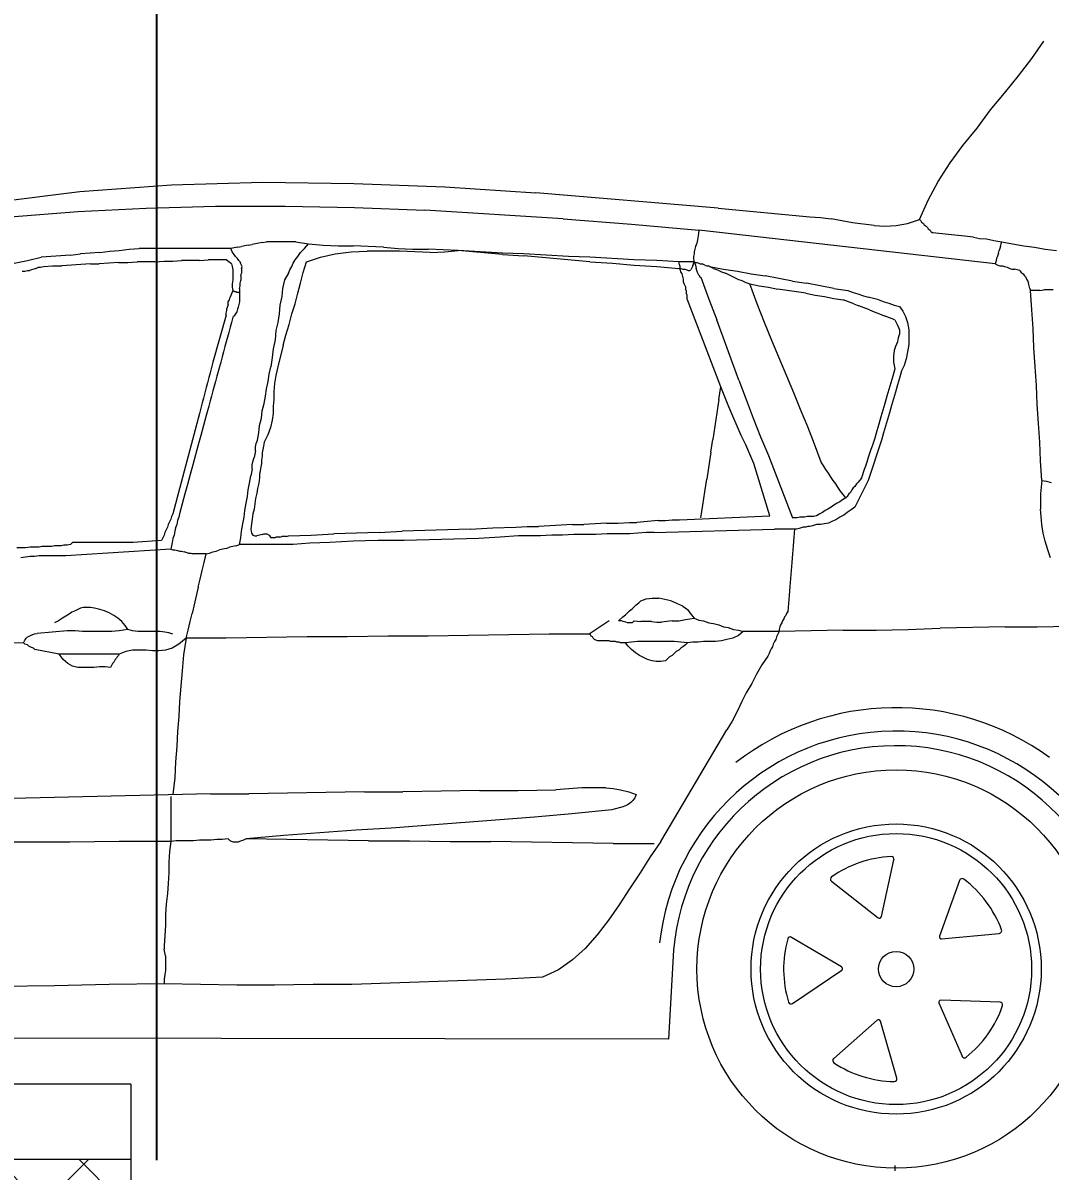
# Model space of a CAD drawing. Header units: millimetres. Extents: x -19 to 261, y -91 to 25.
# Drawn here: x 213.3 to 215.074, y -0.012 to 1.972 of the extents above; entities that cross this region are included whole.
import ezdxf

# ---------------------------------------------------------------- set-up
doc = ezdxf.new("R2010")
doc.units = ezdxf.units.MM
doc.layers.get('0').update_dxf_attribs({"true_color": 0x000000})
doc.layers.add('XR$3$STANDARD_1', color=7, linetype='Continuous', lineweight=18, true_color=0x000000)
doc.styles.add('DIMSTYLE_5', font='arial.ttf')
doc.dimstyles.new('DIMSTYLE_5', dxfattribs={"dimtxt": 0.2, "dimasz": 0.2, "dimexe": 0, "dimexo": 1e-06, "dimgap": 0.1, "dimtad": 0, "dimtoh": 1, "dimzin": 1, "dimdsep": 46, "dimtxsty": 'DIMSTYLE_5', "dimcen": 0, "dimadec": 0, "dimazin": 0, "dimtfac": 1, "dimtdec": 4, "dimtix": 1, "dimtofl": 0, "dimtmove": 1, "dimatfit": 3, "dimfxl": 1, "dimtolj": 1, "dimtzin": 1, "dimarcsym": 0})

# ---------------------------------------------------------------- blocks, each defined once
blk = doc.blocks.new('*D37')
at = {"color": 0, "lineweight": -2}
for p, q in [((210.6711, 0.157), (210.6711, 3.1722)), ((210.8711, 3.1722), (211.5784, 3.1722)), ((213.3311, 3.1722), (212.6238, 3.1722)), ((213.5311, 0.007), (213.5311, 3.1722))]:
    blk.add_line(p, q, dxfattribs=at)
at = {"color": 0}
for points in [[(210.8711, 3.2056), (210.8711, 3.1389), (210.6711, 3.1722)], [(213.3311, 3.1389), (213.3311, 3.2056), (213.5311, 3.1722)]]:
    blk.add_solid(points, dxfattribs=at)
at = {"layer": 'Defpoints', "color": 0}
for p in [(213.5311, 3.1722), (210.6711, 0.157), (213.5311, 0.007)]:
    blk.add_point(p, dxfattribs=at)
at = {"color": 0, "insert": (212.1011, 3.1722), "char_height": 0.2, "attachment_point": 5, "style": 'DIMSTYLE_5'}
blk.add_mtext('\\A1;2.86<>', dxfattribs=at)
blk = doc.blocks.new('*D38')
at = {"color": 0, "lineweight": -2}
for p, q in [((213.5311, 0.007), (213.5311, 3.1722)), ((213.7311, 3.1722), (217.08, 3.1722)), ((221.4711, 3.1722), (218.1222, 3.1722)), ((221.6711, 0.157), (221.6711, 3.1722))]:
    blk.add_line(p, q, dxfattribs=at)
at = {"color": 0}
for points in [[(213.7311, 3.2056), (213.7311, 3.1389), (213.5311, 3.1722)], [(221.4711, 3.1389), (221.4711, 3.2056), (221.6711, 3.1722)]]:
    blk.add_solid(points, dxfattribs=at)
at = {"layer": 'Defpoints', "color": 0}
for p in [(221.6711, 3.1722), (221.6711, 0.157), (213.5311, 0.007)]:
    blk.add_point(p, dxfattribs=at)
at = {"color": 0, "insert": (217.6011, 3.1722), "char_height": 0.2, "attachment_point": 5, "style": 'DIMSTYLE_5'}
blk.add_mtext('\\A1;8.14<>', dxfattribs=at)

msp = doc.modelspace()

# ---------------------------------------------------------------- hatches: boundary and pattern name
at = {"layer": 'XR$3$STANDARD_1', "lineweight": 5, "true_color": 0x000000}
h = msp.add_hatch(dxfattribs=at)
h.set_pattern_fill('RETINO', color=18, scale=0.375, style=0, pattern_type=2)
h.set_pattern_definition([(0, (0.75, 0.75), (0.375, 0.375), [0.375, -0.375]), (90, (0.75, 0.75), (-0.375, 0.375), [0.375, -0.375])])
h.paths.add_polyline_path([(213.4865, 0.0081), (213.4865, 0.1381), (211.247, 0.1381), (211.247, 0.0081)], flags=0)
at = {"layer": 'XR$3$STANDARD_1', "lineweight": 5, "true_color": 0x0000ff}
h = msp.add_hatch(dxfattribs=at)
h.set_pattern_fill('TRATTEGGIO_150', color=5, scale=0.1, style=0, pattern_type=2)
h.set_pattern_definition([(45, (0, 0), (-0.07071068, 0.07071068), []), (135, (0, 0), (-0.07071068, -0.07071068), [])])
h.paths.add_polyline_path([(211.247, 0.0081), (211.247, -0.1119), (213.4865, -0.1119), (213.4865, 0.0081)], flags=0)

# ---------------------------------------------------------------- linework, layer by layer
at = {"layer": 'XR$3$STANDARD_1', "color": 5, "lineweight": 5, "true_color": 0x0000ff}
for p, q in [((215.0428, 1.9103), (215.0636, 1.9403)), ((215.0197, 1.8803), (215.0428, 1.9103)), ((214.9955, 1.8502), (215.0197, 1.8803)), ((214.9712, 1.8214), (214.9955, 1.8502)), ((214.9481, 1.7902), (214.9712, 1.8214)), ((214.9239, 1.7602), (214.9481, 1.7902)), ((214.9019, 1.7301), (214.9239, 1.7602)), ((214.8811, 1.6978), (214.9019, 1.7301)), ((213.3981, 1.6805), (213.5563, 1.692)), ((213.5563, 1.692), (213.7146, 1.6966)), ((213.7146, 1.6966), (213.8717, 1.6943)), ((213.8717, 1.6943), (214.0287, 1.6885)), ((214.0287, 1.6885), (214.1858, 1.6782)), ((214.8638, 1.6654), (214.8811, 1.6978)), ((213.2387, 1.6608), (213.3981, 1.6805)), ((214.5011, 1.6516), (214.1858, 1.6782)), ((213.3946, 1.6458), (213.5125, 1.6516)), ((213.5125, 1.6516), (213.6326, 1.6551)), ((213.6326, 1.6551), (213.7527, 1.6551)), ((213.7527, 1.6551), (213.8728, 1.6527)), ((213.8728, 1.6527), (213.9941, 1.6481)), ((214.2332, 1.6331), (213.9941, 1.6481)), ((214.5011, 1.6516), (214.6594, 1.6366)), ((214.8488, 1.632), (214.8638, 1.6654)), ((213.278, 1.6366), (213.3946, 1.6458)), ((214.2332, 1.6331), (214.351, 1.6239)), ((214.6594, 1.6366), (214.6778, 1.6354)), ((214.6778, 1.6354), (214.6963, 1.6331)), ((214.7333, 1.6262), (214.6963, 1.6331)), ((214.828, 1.625), (214.8488, 1.632)), ((214.8488, 1.632), (214.8511, 1.6296)), ((214.8511, 1.6296), (214.8523, 1.6273)), ((214.8523, 1.6273), (214.8557, 1.625)), ((214.351, 1.6239), (214.4676, 1.6135)), ((214.4676, 1.6135), (214.4665, 1.6042)), ((214.9793, 1.5557), (214.4676, 1.6135)), ((214.7702, 1.6216), (214.7333, 1.6262)), ((214.7702, 1.6216), (214.7887, 1.6204)), ((214.7887, 1.6204), (214.8084, 1.6216)), ((214.8084, 1.6216), (214.828, 1.625)), ((214.8557, 1.625), (214.8569, 1.6227)), ((214.8569, 1.6227), (214.8603, 1.6204)), ((214.8603, 1.6204), (214.8626, 1.6181)), ((214.8626, 1.6181), (214.8638, 1.6158)), ((214.8638, 1.6158), (214.8673, 1.6135)), ((214.8673, 1.6135), (214.8684, 1.6112)), ((214.8684, 1.6112), (214.8719, 1.6089)), ((214.8985, 1.6065), (214.8719, 1.6089)), ((213.6892, 1.5881), (213.6776, 1.5858)), ((213.6892, 1.5881), (213.6961, 1.5892)), ((213.7134, 1.5927), (213.6961, 1.5892)), ((213.7134, 1.5927), (213.7204, 1.5938)), ((213.7712, 1.5938), (213.7204, 1.5938)), ((213.7712, 1.5938), (213.7781, 1.5927)), ((213.7781, 1.5927), (213.7862, 1.5915)), ((213.7862, 1.5915), (213.7931, 1.5904)), ((213.7862, 1.5823), (213.7931, 1.5904)), ((213.7931, 1.5904), (213.8185, 1.5881)), ((213.8185, 1.5881), (213.8451, 1.5869)), ((213.8451, 1.5869), (213.8705, 1.5869)), ((213.9225, 1.5846), (213.8705, 1.5869)), ((214.4642, 1.5915), (214.4619, 1.5858)), ((214.4653, 1.5973), (214.4642, 1.5915)), ((214.4665, 1.6042), (214.4653, 1.5973)), ((214.9216, 1.6042), (214.8985, 1.6065)), ((214.9423, 1.6019), (214.9216, 1.6042)), ((214.9423, 1.6019), (214.9527, 1.5996)), ((214.9527, 1.5996), (214.9643, 1.5985)), ((214.9643, 1.5985), (214.977, 1.5961)), ((214.977, 1.5961), (214.9909, 1.5938)), ((214.9885, 1.5858), (214.9897, 1.5904)), ((214.9897, 1.5904), (214.9909, 1.5938)), ((214.9909, 1.5938), (215.0093, 1.5904)), ((215.0093, 1.5904), (215.029, 1.5869)), ((215.029, 1.5869), (215.0474, 1.5846)), ((213.308, 1.5615), (213.3311, 1.5673)), ((213.3819, 1.5707), (213.3311, 1.5673)), ((213.3819, 1.5707), (213.3993, 1.573)), ((213.4328, 1.5754), (213.3993, 1.573)), ((213.4328, 1.5754), (213.4501, 1.5777)), ((213.4501, 1.5777), (213.4663, 1.5788)), ((213.4663, 1.5788), (213.4836, 1.5811)), ((213.4836, 1.5811), (213.5009, 1.5823)), ((213.6591, 1.5823), (213.5009, 1.5823)), ((213.6707, 1.5846), (213.6591, 1.5823)), ((213.6614, 1.5765), (213.6591, 1.5823)), ((213.6649, 1.5719), (213.6614, 1.5765)), ((213.6672, 1.5684), (213.6649, 1.5719)), ((213.6707, 1.565), (213.6672, 1.5684)), ((213.6707, 1.5846), (213.6776, 1.5858)), ((213.77, 1.5627), (213.7746, 1.5684)), ((213.7746, 1.5684), (213.7793, 1.5754)), ((213.7793, 1.5754), (213.7862, 1.5823)), ((213.7897, 1.5592), (213.8139, 1.5673)), ((213.8139, 1.5673), (213.8393, 1.573)), ((213.8393, 1.573), (213.867, 1.5765)), ((213.867, 1.5765), (213.8948, 1.5777)), ((213.9502, 1.5777), (213.8948, 1.5777)), ((213.9225, 1.5846), (213.9479, 1.5823)), ((213.9479, 1.5823), (213.9733, 1.5811)), ((214.0033, 1.5754), (213.9502, 1.5777)), ((213.9733, 1.5811), (213.9999, 1.5811)), ((214.0518, 1.5788), (213.9999, 1.5811)), ((214.0033, 1.5754), (214.0287, 1.5765)), ((214.0287, 1.5765), (214.0518, 1.5788)), ((214.1281, 1.5742), (214.0518, 1.5788)), ((214.1281, 1.5719), (214.0518, 1.5788)), ((214.165, 1.573), (214.1281, 1.5742)), ((214.1281, 1.5719), (214.165, 1.5696)), ((214.2424, 1.5684), (214.165, 1.573)), ((214.2794, 1.5592), (214.165, 1.5696)), ((214.2794, 1.5673), (214.2424, 1.5684)), ((214.3556, 1.5627), (214.2794, 1.5673)), ((214.4596, 1.573), (214.4584, 1.5684)), ((214.4584, 1.5684), (214.4584, 1.5638)), ((214.4619, 1.5858), (214.4596, 1.5765)), ((214.4596, 1.5765), (214.4596, 1.573)), ((214.9816, 1.5627), (214.9828, 1.5673)), ((214.9851, 1.5742), (214.9828, 1.5673)), ((214.9851, 1.5742), (214.9862, 1.5788)), ((214.9885, 1.5858), (214.9862, 1.5788)), ((215.0474, 1.5846), (215.0659, 1.5811)), ((215.0659, 1.5811), (215.0856, 1.5788)), ((213.2849, 1.5569), (213.308, 1.5615)), ((213.3219, 1.5476), (213.3115, 1.5442)), ((213.3219, 1.5476), (213.3265, 1.5499)), ((213.3265, 1.5499), (213.33, 1.5499)), ((213.33, 1.5499), (213.3357, 1.5511)), ((213.3357, 1.5511), (213.3508, 1.5523)), ((213.3508, 1.5523), (213.3669, 1.5523)), ((213.4166, 1.5557), (213.3669, 1.5523)), ((213.4166, 1.5557), (213.4316, 1.5557)), ((213.4651, 1.558), (213.4316, 1.5557)), ((213.4651, 1.558), (213.4813, 1.558)), ((213.4813, 1.558), (213.4974, 1.5592)), ((213.5275, 1.5592), (213.4974, 1.5592)), ((213.5275, 1.5592), (213.5436, 1.5603)), ((213.5436, 1.5603), (213.5587, 1.5603)), ((213.5587, 1.5603), (213.5737, 1.5615)), ((213.6049, 1.5615), (213.5737, 1.5615)), ((213.6049, 1.5615), (213.6199, 1.5627)), ((213.6511, 1.5627), (213.6199, 1.5627)), ((213.6603, 1.5557), (213.6511, 1.5627)), ((213.6603, 1.5557), (213.6614, 1.5511)), ((213.6614, 1.5511), (213.6626, 1.5453)), ((213.673, 1.5615), (213.6707, 1.565)), ((213.6753, 1.5592), (213.673, 1.5615)), ((213.6765, 1.5557), (213.6753, 1.5592)), ((213.6788, 1.5511), (213.6765, 1.5557)), ((213.6776, 1.5476), (213.6788, 1.5511)), ((213.6776, 1.5476), (213.6776, 1.5396)), ((213.7608, 1.5453), (213.7642, 1.5511)), ((213.7642, 1.5511), (213.7666, 1.5569)), ((213.7666, 1.5569), (213.77, 1.5627)), ((213.7839, 1.5407), (213.7897, 1.5592)), ((214.2794, 1.5592), (214.3186, 1.5569)), ((214.3186, 1.5569), (214.3556, 1.5534)), ((214.3949, 1.5615), (214.3556, 1.5627)), ((214.3556, 1.5534), (214.3949, 1.5511)), ((214.433, 1.5592), (214.3949, 1.5615)), ((214.3949, 1.5511), (214.433, 1.5476)), ((214.4341, 1.5546), (214.433, 1.5592)), ((214.4596, 1.5592), (214.433, 1.5592)), ((214.433, 1.5476), (214.4365, 1.5476)), ((214.4353, 1.5511), (214.4341, 1.5546)), ((214.4353, 1.5465), (214.4353, 1.5511)), ((214.4365, 1.5476), (214.4399, 1.5465)), ((214.4572, 1.5523), (214.4538, 1.5453)), ((214.4572, 1.5523), (214.4596, 1.5592)), ((214.4584, 1.5638), (214.4596, 1.5592)), ((214.4596, 1.5592), (214.4619, 1.558)), ((214.4596, 1.5592), (214.4619, 1.5534)), ((214.4619, 1.558), (214.4642, 1.558)), ((214.4619, 1.5534), (214.463, 1.5476)), ((214.4653, 1.5407), (214.463, 1.5476)), ((214.4642, 1.558), (214.4676, 1.5569)), ((214.4676, 1.5569), (214.4699, 1.5557)), ((214.4699, 1.5557), (214.4734, 1.5557)), ((214.478, 1.5534), (214.4734, 1.5557)), ((214.478, 1.5534), (214.4815, 1.5523)), ((214.4815, 1.5523), (214.4838, 1.5523)), ((214.493, 1.5476), (214.4838, 1.5523)), ((214.4861, 1.5511), (214.5104, 1.5465)), ((214.493, 1.5476), (214.5, 1.5453)), ((214.9816, 1.5627), (214.9793, 1.5557)), ((214.9793, 1.5557), (214.9839, 1.5534)), ((214.9839, 1.5534), (214.9874, 1.5523)), ((214.9874, 1.5523), (214.992, 1.5523)), ((214.992, 1.5523), (214.9955, 1.5511)), ((214.9955, 1.5511), (215.0001, 1.5499)), ((215.0001, 1.5499), (215.0047, 1.5476)), ((215.0047, 1.5476), (215.0082, 1.5465)), ((213.2988, 1.543), (213.3034, 1.543)), ((213.3034, 1.543), (213.308, 1.5442)), ((213.308, 1.5442), (213.3115, 1.5442)), ((213.6626, 1.528), (213.6614, 1.5211)), ((213.6626, 1.5453), (213.6626, 1.528)), ((213.6765, 1.5349), (213.6776, 1.5396)), ((213.6765, 1.5349), (213.6765, 1.5268)), ((213.7515, 1.528), (213.7481, 1.513)), ((213.7585, 1.5396), (213.7515, 1.528)), ((213.7585, 1.5396), (213.7608, 1.5453)), ((213.7793, 1.5222), (213.7839, 1.5407)), ((214.4365, 1.5419), (214.4353, 1.5465)), ((214.4388, 1.5384), (214.4365, 1.5419)), ((214.4411, 1.5292), (214.4388, 1.5384)), ((214.4399, 1.5465), (214.4434, 1.5465)), ((214.4411, 1.5245), (214.4411, 1.5292)), ((214.4434, 1.5465), (214.4468, 1.5453)), ((214.4468, 1.5453), (214.4492, 1.5442)), ((214.4492, 1.5442), (214.4515, 1.5442)), ((214.4515, 1.5442), (214.4538, 1.5453)), ((214.4676, 1.5361), (214.4653, 1.5407)), ((214.4676, 1.5361), (214.4688, 1.5349)), ((214.4688, 1.5349), (214.4688, 1.5338)), ((214.4688, 1.5338), (214.4699, 1.5326)), ((214.4699, 1.5326), (214.4711, 1.5326)), ((214.4711, 1.5326), (214.485, 1.4945)), ((214.5, 1.5453), (214.5069, 1.5419)), ((214.5069, 1.5419), (214.5138, 1.5396)), ((214.5104, 1.5465), (214.5346, 1.543)), ((214.5346, 1.5292), (214.5138, 1.5396)), ((214.5346, 1.543), (214.5577, 1.5384)), ((214.5346, 1.5292), (214.5416, 1.5268)), ((214.5577, 1.5384), (214.582, 1.5349)), ((214.6293, 1.5257), (214.582, 1.5349)), ((215.0082, 1.5465), (215.0128, 1.5465)), ((215.022, 1.5442), (215.0128, 1.5465)), ((215.022, 1.5442), (215.0243, 1.5407)), ((215.0243, 1.5407), (215.0278, 1.5384)), ((215.0278, 1.5384), (215.0301, 1.5349)), ((215.0301, 1.5349), (215.0324, 1.5326)), ((215.0324, 1.5326), (215.0336, 1.5292)), ((215.0336, 1.5292), (215.0359, 1.5257)), ((213.6626, 1.5095), (213.658, 1.498)), ((213.6614, 1.5211), (213.6614, 1.5153)), ((213.6614, 1.5153), (213.6626, 1.5095)), ((213.6626, 1.5095), (213.6638, 1.5084)), ((213.6638, 1.5084), (213.6649, 1.5084)), ((213.6649, 1.5084), (213.6661, 1.5072)), ((213.6742, 1.513), (213.6753, 1.5176)), ((213.6742, 1.513), (213.6742, 1.4899)), ((213.6753, 1.5222), (213.6765, 1.5268)), ((213.6753, 1.5176), (213.6753, 1.5222)), ((213.7481, 1.513), (213.7469, 1.4991)), ((213.7746, 1.5049), (213.7793, 1.5222)), ((214.4422, 1.5211), (214.4411, 1.5245)), ((214.4445, 1.5165), (214.4422, 1.5211)), ((214.4445, 1.5165), (214.4445, 1.5118)), ((214.4457, 1.5095), (214.4445, 1.5118)), ((214.4457, 1.5095), (214.4457, 1.5049)), ((214.5416, 1.5268), (214.5485, 1.5234)), ((214.5485, 1.5234), (214.5554, 1.5211)), ((214.5554, 1.5211), (214.5716, 1.5176)), ((214.5681, 1.4864), (214.5554, 1.5211)), ((214.5716, 1.5176), (214.5878, 1.5153)), ((214.5878, 1.5153), (214.6039, 1.5118)), ((214.6524, 1.5049), (214.6039, 1.5118)), ((214.6293, 1.5257), (214.6536, 1.5222)), ((214.7009, 1.513), (214.6536, 1.5222)), ((214.7009, 1.513), (214.7252, 1.5095)), ((214.7252, 1.5095), (214.7344, 1.5061)), ((215.0359, 1.5257), (215.0371, 1.5222)), ((215.0394, 1.513), (215.0371, 1.5222)), ((215.0394, 1.513), (215.0405, 1.5095)), ((215.0428, 1.476), (215.0405, 1.5095)), ((215.0567, 1.5095), (215.0405, 1.5095)), ((215.0567, 1.5095), (215.0636, 1.5107)), ((215.0798, 1.5107), (215.0636, 1.5107)), ((213.6545, 1.4899), (213.6568, 1.4934)), ((213.6545, 1.4853), (213.6545, 1.4899)), ((213.6568, 1.4934), (213.658, 1.498)), ((213.6684, 1.5072), (213.6661, 1.5072)), ((213.6684, 1.5072), (213.6695, 1.5061)), ((213.673, 1.5061), (213.6695, 1.5061)), ((213.6742, 1.4899), (213.6718, 1.4806)), ((213.673, 1.5061), (213.6742, 1.5049)), ((213.7469, 1.4991), (213.7435, 1.4841)), ((213.77, 1.4864), (213.7746, 1.5049)), ((214.4468, 1.5026), (214.4457, 1.5049)), ((214.4468, 1.5026), (214.4468, 1.4957)), ((214.448, 1.4934), (214.4468, 1.4957)), ((214.5058, 1.3432), (214.448, 1.4934)), ((214.485, 1.4945), (214.4988, 1.4587)), ((214.6524, 1.5049), (214.6686, 1.5014)), ((214.6686, 1.5014), (214.6848, 1.4991)), ((214.6848, 1.4991), (214.7009, 1.4957)), ((214.7009, 1.4957), (214.7171, 1.4934)), ((214.7356, 1.4864), (214.7171, 1.4934)), ((214.7344, 1.5061), (214.7425, 1.5037)), ((214.7425, 1.5037), (214.7518, 1.5003)), ((214.7518, 1.5003), (214.7599, 1.498)), ((214.7783, 1.4934), (214.7599, 1.498)), ((214.7783, 1.4934), (214.7876, 1.4899)), ((214.7876, 1.4899), (214.7957, 1.4876)), ((213.6511, 1.4703), (213.6522, 1.4749)), ((213.6511, 1.4668), (213.6511, 1.4703)), ((213.6545, 1.4853), (213.6522, 1.4783)), ((213.6522, 1.4749), (213.6522, 1.4783)), ((213.6695, 1.4726), (213.6649, 1.4656)), ((213.6707, 1.4772), (213.6695, 1.4726)), ((213.6718, 1.4806), (213.6707, 1.4772)), ((213.7423, 1.4691), (213.74, 1.4541)), ((213.7435, 1.4841), (213.7423, 1.4691)), ((213.7596, 1.4506), (213.7642, 1.4691)), ((213.7642, 1.4691), (213.77, 1.4864)), ((214.5808, 1.4541), (214.5681, 1.4864)), ((214.7356, 1.4864), (214.7437, 1.483)), ((214.7622, 1.476), (214.7437, 1.483)), ((214.7622, 1.476), (214.7702, 1.4726)), ((214.7702, 1.4726), (214.7795, 1.4691)), ((214.7795, 1.4691), (214.7876, 1.4656)), ((214.7957, 1.4876), (214.8049, 1.4841)), ((214.8049, 1.4841), (214.8141, 1.4818)), ((214.8141, 1.4818), (214.8199, 1.4737)), ((214.8199, 1.4737), (214.8245, 1.4645)), ((215.0451, 1.4437), (215.0428, 1.476)), ((213.6511, 1.4668), (213.628, 1.3859)), ((213.6603, 1.4541), (213.658, 1.446)), ((213.6626, 1.4633), (213.6603, 1.4541)), ((213.6649, 1.4656), (213.6626, 1.4633)), ((213.74, 1.4541), (213.7365, 1.4402)), ((213.7538, 1.4321), (213.7596, 1.4506)), ((214.5369, 1.3548), (214.4988, 1.4587)), ((214.5935, 1.4229), (214.5808, 1.4541)), ((214.8061, 1.4587), (214.7876, 1.4656)), ((214.8061, 1.4587), (214.8107, 1.4495)), ((214.8107, 1.4495), (214.8141, 1.4414)), ((214.8245, 1.4645), (214.828, 1.4541)), ((214.828, 1.4541), (214.8303, 1.4414)), ((213.6557, 1.4368), (213.6487, 1.4125)), ((213.658, 1.446), (213.6557, 1.4368)), ((213.7365, 1.4402), (213.7354, 1.4241)), ((213.7492, 1.4148), (213.7538, 1.4321)), ((214.8141, 1.4344), (214.8118, 1.4275)), ((214.8141, 1.4414), (214.8141, 1.4344)), ((214.8303, 1.4414), (214.8303, 1.416)), ((215.0463, 1.4113), (215.0451, 1.4437)), ((213.6487, 1.4125), (213.6464, 1.4033)), ((213.7319, 1.409), (213.7307, 1.394)), ((213.7354, 1.4241), (213.7319, 1.409)), ((213.7492, 1.4148), (213.74, 1.3779)), ((214.6316, 1.3328), (214.5935, 1.4229)), ((214.8072, 1.4125), (214.8049, 1.4056)), ((214.8107, 1.4206), (214.8072, 1.4125)), ((214.8118, 1.4275), (214.8107, 1.4206)), ((214.8303, 1.416), (214.828, 1.4033)), ((215.0486, 1.3779), (215.0463, 1.4113)), ((213.6441, 1.3952), (213.6418, 1.3859)), ((213.6464, 1.4033), (213.6441, 1.3952)), ((213.7307, 1.394), (213.7284, 1.3779)), ((214.8049, 1.4056), (214.8037, 1.3963)), ((214.8037, 1.3963), (214.8037, 1.3859)), ((214.8257, 1.3917), (214.8222, 1.3802)), ((214.828, 1.4033), (214.8257, 1.3917)), ((213.628, 1.3859), (213.6233, 1.3675)), ((213.6418, 1.3859), (213.6349, 1.3617)), ((213.725, 1.3651), (213.7284, 1.3779)), ((213.74, 1.3779), (213.7365, 1.3628)), ((214.8061, 1.3744), (214.8026, 1.3617)), ((214.8037, 1.3859), (214.8061, 1.3744)), ((214.8176, 1.3709), (214.8141, 1.3582)), ((214.8222, 1.3802), (214.8176, 1.3709)), ((215.0509, 1.3455), (215.0486, 1.3779)), ((213.6187, 1.3501), (213.6164, 1.342)), ((213.621, 1.3594), (213.6187, 1.3501)), ((213.6233, 1.3675), (213.621, 1.3594)), ((213.6326, 1.3524), (213.628, 1.3363)), ((213.6349, 1.3617), (213.6326, 1.3524)), ((213.7204, 1.3397), (213.7238, 1.3524)), ((213.7238, 1.3524), (213.725, 1.3651)), ((213.7342, 1.349), (213.7331, 1.3351)), ((213.7365, 1.3628), (213.7342, 1.349)), ((214.5369, 1.3548), (214.5496, 1.3213)), ((214.8026, 1.3617), (214.7922, 1.327)), ((214.8141, 1.3582), (214.8107, 1.3467)), ((213.6164, 1.342), (213.6118, 1.3236)), ((213.628, 1.3363), (213.6256, 1.327)), ((213.7192, 1.327), (213.7204, 1.3397)), ((213.7331, 1.3351), (213.7331, 1.3213)), ((214.5023, 1.3213), (214.5058, 1.3432)), ((214.5196, 1.3086), (214.5058, 1.3432)), ((214.6432, 1.3039), (214.6316, 1.3328)), ((214.8072, 1.334), (214.8003, 1.3109)), ((214.8107, 1.3467), (214.8072, 1.334)), ((215.0521, 1.3132), (215.0509, 1.3455)), ((213.6095, 1.3155), (213.6049, 1.297)), ((213.6118, 1.3236), (213.6095, 1.3155)), ((213.621, 1.3097), (213.6164, 1.2935)), ((213.6233, 1.3189), (213.621, 1.3097)), ((213.6256, 1.327), (213.6233, 1.3189)), ((213.7134, 1.3016), (213.7169, 1.3143)), ((213.7169, 1.3143), (213.7192, 1.327)), ((213.7331, 1.3213), (213.7319, 1.3097)), ((213.7319, 1.3097), (213.7319, 1.297)), ((214.5023, 1.3213), (214.4919, 1.252)), ((214.5496, 1.3213), (214.5612, 1.2889)), ((214.7887, 1.3143), (214.7818, 1.2912)), ((214.7922, 1.327), (214.7887, 1.3143)), ((214.8003, 1.3109), (214.7968, 1.2982)), ((215.0544, 1.2797), (215.0521, 1.3132)), ((213.6049, 1.297), (213.5587, 1.1238)), ((213.6164, 1.2935), (213.6072, 1.2589)), ((213.7123, 1.2889), (213.7134, 1.3016)), ((213.7319, 1.297), (213.7307, 1.2855)), ((214.5265, 1.2924), (214.5196, 1.3086)), ((214.5335, 1.2751), (214.5265, 1.2924)), ((214.6559, 1.2739), (214.6432, 1.3039)), ((214.7818, 1.2912), (214.7783, 1.2785)), ((214.7968, 1.2982), (214.7864, 1.2635)), ((213.7076, 1.2635), (213.7088, 1.2762)), ((213.7088, 1.2762), (213.7123, 1.2889)), ((213.7273, 1.2727), (213.7227, 1.26)), ((213.7307, 1.2855), (213.7273, 1.2727)), ((214.5404, 1.2589), (214.5335, 1.2751)), ((214.5612, 1.2889), (214.5739, 1.2566)), ((214.6675, 1.2439), (214.6559, 1.2739)), ((214.7783, 1.2785), (214.7749, 1.267)), ((215.0567, 1.2473), (215.0544, 1.2797)), ((213.6072, 1.2589), (213.6025, 1.2427)), ((213.703, 1.245), (213.7053, 1.2508)), ((213.7053, 1.2508), (213.7076, 1.2635)), ((213.7227, 1.26), (213.7169, 1.2473)), ((214.4884, 1.23), (214.4919, 1.252)), ((214.5485, 1.2427), (214.5404, 1.2589)), ((214.5739, 1.2566), (214.5878, 1.2242)), ((214.783, 1.2508), (214.7599, 1.1815)), ((214.7714, 1.2543), (214.7668, 1.2404)), ((214.7749, 1.267), (214.7714, 1.2543)), ((214.7864, 1.2635), (214.783, 1.2508)), ((213.6025, 1.2427), (213.5933, 1.2081)), ((213.7019, 1.2323), (213.6996, 1.2208)), ((213.7019, 1.2393), (213.703, 1.245)), ((213.7019, 1.2323), (213.7019, 1.2393)), ((213.7157, 1.2404), (213.7134, 1.2289)), ((213.7169, 1.2473), (213.7157, 1.2404)), ((214.4884, 1.23), (214.4815, 1.1838)), ((214.5623, 1.2104), (214.5485, 1.2427)), ((214.679, 1.2127), (214.6675, 1.2439)), ((214.7645, 1.2346), (214.7599, 1.2208)), ((214.7668, 1.2404), (214.7645, 1.2346)), ((215.0578, 1.215), (215.0567, 1.2473)), ((213.6961, 1.2081), (213.6973, 1.2138)), ((213.6973, 1.2138), (213.6996, 1.2208)), ((213.7123, 1.2104), (213.7111, 1.2046)), ((213.7134, 1.2231), (213.7123, 1.2162)), ((213.7123, 1.2162), (213.7123, 1.2104)), ((213.7134, 1.2289), (213.7134, 1.2231)), ((214.5901, 1.1203), (214.5623, 1.2104)), ((214.5878, 1.2242), (214.6293, 1.1168)), ((214.6836, 1.2058), (214.679, 1.2127)), ((214.7575, 1.2127), (214.7552, 1.2058)), ((214.7599, 1.2208), (214.7575, 1.2127)), ((215.0602, 1.1815), (215.0578, 1.215)), ((213.5887, 1.1919), (213.5841, 1.1746)), ((213.5933, 1.2081), (213.5887, 1.1919)), ((213.6961, 1.2011), (213.6938, 1.1896)), ((213.6961, 1.2011), (213.6961, 1.2081)), ((213.71, 1.1977), (213.7088, 1.1919)), ((213.7088, 1.1919), (213.7088, 1.1861)), ((213.7111, 1.2046), (213.71, 1.1977)), ((214.6871, 1.2), (214.6836, 1.2058)), ((214.6917, 1.1942), (214.6871, 1.2)), ((214.6952, 1.1884), (214.6917, 1.1942)), ((214.7529, 1.2), (214.7483, 1.1861)), ((214.7552, 1.2058), (214.7529, 1.2)), ((213.5841, 1.1746), (213.5794, 1.1584)), ((213.6892, 1.1653), (213.6915, 1.1769)), ((213.6915, 1.1769), (213.6938, 1.1896)), ((213.7076, 1.1769), (213.7053, 1.1676)), ((213.7088, 1.1861), (213.7076, 1.1769)), ((214.478, 1.1619), (214.4815, 1.1838)), ((214.6998, 1.1815), (214.6952, 1.1884)), ((214.7044, 1.1757), (214.6998, 1.1815)), ((214.7079, 1.17), (214.7044, 1.1757)), ((214.7368, 1.1711), (214.7344, 1.1688)), ((214.7599, 1.1815), (214.7368, 1.1353)), ((214.7402, 1.1757), (214.7368, 1.1711)), ((214.7425, 1.178), (214.7402, 1.1757)), ((214.746, 1.1827), (214.7425, 1.178)), ((214.7483, 1.1861), (214.746, 1.1827)), ((215.0602, 1.1815), (215.0578, 1.1584)), ((215.0602, 1.1815), (215.0682, 1.1803)), ((215.0682, 1.1803), (215.0763, 1.178)), ((213.5794, 1.1584), (213.5702, 1.1238)), ((213.6857, 1.1422), (213.688, 1.1538)), ((213.688, 1.1538), (213.6892, 1.1653)), ((213.7042, 1.1596), (213.7019, 1.1503)), ((213.7053, 1.1676), (213.7042, 1.1596)), ((214.4746, 1.1388), (214.478, 1.1619)), ((214.7125, 1.163), (214.7079, 1.17)), ((214.7217, 1.1515), (214.7125, 1.163)), ((214.7217, 1.1515), (214.716, 1.148)), ((214.724, 1.1538), (214.7217, 1.1515)), ((214.7264, 1.1584), (214.724, 1.1538)), ((214.7298, 1.1607), (214.7264, 1.1584)), ((214.7321, 1.1653), (214.7298, 1.1607)), ((214.7344, 1.1688), (214.7321, 1.1653)), ((215.0578, 1.1584), (215.0578, 1.1318)), ((213.6834, 1.1295), (213.6857, 1.1422)), ((213.6996, 1.1318), (213.6973, 1.1238)), ((213.7019, 1.1503), (213.6996, 1.1318)), ((214.4711, 1.1168), (214.4746, 1.1388)), ((214.6906, 1.1318), (214.6859, 1.1295)), ((214.6963, 1.1353), (214.6906, 1.1318)), ((214.7009, 1.1388), (214.6963, 1.1353)), ((214.7067, 1.1422), (214.7009, 1.1388)), ((214.7113, 1.1445), (214.7067, 1.1422)), ((214.716, 1.148), (214.7113, 1.1445)), ((214.731, 1.1307), (214.724, 1.1261)), ((214.7368, 1.1353), (214.731, 1.1307)), ((215.059, 1.1191), (215.0578, 1.1318)), ((213.5552, 1.1145), (213.5506, 1.1053)), ((213.5563, 1.1191), (213.5552, 1.1145)), ((213.5587, 1.1238), (213.5563, 1.1191)), ((213.5667, 1.1122), (213.5656, 1.1053)), ((213.569, 1.118), (213.5667, 1.1122)), ((213.5702, 1.1238), (213.569, 1.118)), ((213.6799, 1.1064), (213.6822, 1.118)), ((213.6822, 1.118), (213.6834, 1.1295)), ((213.6961, 1.1145), (213.6949, 1.1064)), ((213.6973, 1.1238), (213.6961, 1.1145)), ((214.3972, 1.1122), (214.3602, 1.1087)), ((214.3972, 1.1122), (214.4099, 1.1122)), ((214.4099, 1.1122), (214.4214, 1.1134)), ((214.4214, 1.1134), (214.4341, 1.1134)), ((214.4341, 1.1134), (214.5901, 1.1203)), ((214.6374, 1.1168), (214.6293, 1.1168)), ((214.642, 1.118), (214.6374, 1.1168)), ((214.6501, 1.118), (214.642, 1.118)), ((214.6547, 1.1191), (214.6501, 1.118)), ((214.6663, 1.1191), (214.6547, 1.1191)), ((214.6709, 1.1203), (214.6663, 1.1191)), ((214.6767, 1.1238), (214.6709, 1.1203)), ((214.6813, 1.1261), (214.6767, 1.1238)), ((214.6859, 1.1295), (214.6813, 1.1261)), ((214.6986, 1.111), (214.6917, 1.1076)), ((214.7044, 1.1134), (214.6986, 1.111)), ((214.7113, 1.118), (214.7044, 1.1134)), ((214.7183, 1.1214), (214.7113, 1.118)), ((214.724, 1.1261), (214.7183, 1.1214)), ((215.0602, 1.1053), (215.059, 1.1191)), ((213.5448, 1.0914), (213.5436, 1.0868)), ((213.5494, 1.1007), (213.5448, 1.0914)), ((213.5506, 1.1053), (213.5494, 1.1007)), ((213.5621, 1.0937), (213.561, 1.0868)), ((213.5633, 1.0995), (213.5621, 1.0937)), ((213.5656, 1.1053), (213.5633, 1.0995)), ((213.6765, 1.0822), (213.6776, 1.0937)), ((213.6776, 1.0937), (213.6799, 1.1064)), ((213.6949, 1.1064), (213.6938, 1.0972)), ((213.6938, 1.0972), (213.6949, 1.0903)), ((213.9155, 1.0914), (213.837, 1.0891)), ((213.9155, 1.0914), (213.9548, 1.0937)), ((214.0726, 1.0972), (213.9548, 1.0937)), ((214.0726, 1.0972), (214.1119, 1.0995)), ((214.1119, 1.0995), (214.1512, 1.1007)), ((214.1512, 1.1007), (214.1708, 1.1018)), ((214.1708, 1.1018), (214.1904, 1.1018)), ((214.2493, 1.1053), (214.1904, 1.1018)), ((214.2493, 1.1053), (214.269, 1.1053)), ((214.3082, 1.1076), (214.269, 1.1053)), ((214.3082, 1.1076), (214.3279, 1.1076)), ((214.3279, 1.1076), (214.3475, 1.1087)), ((214.3475, 1.1087), (214.3602, 1.1087)), ((214.3764, 1.0914), (214.3475, 1.0891)), ((214.3903, 1.0914), (214.3764, 1.0914)), ((214.3903, 1.0914), (214.5982, 1.0972)), ((214.6363, 1.0972), (214.5982, 1.0972)), ((214.6328, 1.0972), (214.6316, 1.0833)), ((214.6409, 1.0983), (214.6363, 1.0972)), ((214.6478, 1.1007), (214.6409, 1.0983)), ((214.6524, 1.1007), (214.6478, 1.1007)), ((214.6559, 1.1018), (214.6524, 1.1007)), ((214.6594, 1.1018), (214.6559, 1.1018)), ((214.664, 1.103), (214.6594, 1.1018)), ((214.6709, 1.1053), (214.664, 1.103)), ((214.6778, 1.1053), (214.6709, 1.1053)), ((214.6917, 1.1076), (214.6778, 1.1053)), ((215.0625, 1.0903), (215.0602, 1.1053)), ((213.3854, 1.0741), (213.3819, 1.0706)), ((213.4905, 1.0741), (213.3854, 1.0741)), ((213.539, 1.0776), (213.4905, 1.0741)), ((213.5436, 1.0868), (213.539, 1.0776)), ((213.5575, 1.0741), (213.5552, 1.0625)), ((213.5587, 1.081), (213.5575, 1.0741)), ((213.561, 1.0868), (213.5587, 1.081)), ((213.6742, 1.0706), (213.6765, 1.0822)), ((213.6949, 1.0903), (213.6973, 1.0868)), ((213.6973, 1.0868), (213.7007, 1.0856)), ((213.7007, 1.0856), (213.7042, 1.0856)), ((213.7134, 1.0879), (213.7042, 1.0856)), ((213.7134, 1.0879), (213.7169, 1.0891)), ((213.7169, 1.0891), (213.7215, 1.0891)), ((213.7215, 1.0891), (213.725, 1.0868)), ((213.725, 1.0868), (213.7284, 1.0822)), ((213.7342, 1.0822), (213.7284, 1.0822)), ((213.7342, 1.0822), (213.7365, 1.0833)), ((213.7435, 1.0833), (213.7365, 1.0833)), ((213.7435, 1.0833), (213.7469, 1.0845)), ((213.755, 1.0845), (213.7469, 1.0845)), ((213.755, 1.0845), (213.7585, 1.0856)), ((213.7585, 1.0856), (213.7977, 1.0868)), ((213.7954, 1.0729), (213.7666, 1.0706)), ((213.8301, 1.0741), (213.7954, 1.0729)), ((213.7977, 1.0868), (213.837, 1.0891)), ((213.8705, 1.0764), (213.8301, 1.0741)), ((213.9132, 1.0776), (213.8705, 1.0764)), ((213.9583, 1.0776), (213.9132, 1.0776)), ((214.0876, 1.081), (213.9583, 1.0776)), ((214.1246, 1.0833), (214.0876, 1.081)), ((214.1558, 1.0856), (214.1246, 1.0833)), ((214.1939, 1.0856), (214.1558, 1.0856)), ((214.2135, 1.0868), (214.1939, 1.0856)), ((214.232, 1.0868), (214.2135, 1.0868)), ((214.2517, 1.0879), (214.232, 1.0868)), ((214.2898, 1.0879), (214.2517, 1.0879)), ((214.3094, 1.0891), (214.2898, 1.0879)), ((214.3475, 1.0891), (214.3094, 1.0891)), ((214.6316, 1.0833), (214.6305, 1.0683)), ((215.0659, 1.0764), (215.0625, 1.0903)), ((215.0705, 1.0614), (215.0659, 1.0764)), ((213.3046, 1.0648), (213.2895, 1.0648)), ((213.3126, 1.066), (213.3046, 1.0648)), ((213.3277, 1.066), (213.3126, 1.066)), ((213.3323, 1.0672), (213.3277, 1.066)), ((213.3496, 1.0672), (213.3323, 1.0672)), ((213.3542, 1.0683), (213.3496, 1.0672)), ((213.3658, 1.0683), (213.3542, 1.0683)), ((213.3704, 1.0695), (213.3658, 1.0683)), ((213.3762, 1.0695), (213.3704, 1.0695)), ((213.5552, 1.0625), (213.3739, 1.051)), ((213.3819, 1.0706), (213.3762, 1.0695)), ((213.5552, 1.0625), (213.5587, 1.0614)), ((213.5587, 1.0614), (213.5621, 1.0614)), ((213.5621, 1.0614), (213.5667, 1.0602)), ((213.5667, 1.0602), (213.5702, 1.0591)), ((213.5702, 1.0591), (213.5737, 1.0591)), ((213.5737, 1.0591), (213.5783, 1.0579)), ((213.5852, 1.0556), (213.5783, 1.0579)), ((213.5852, 1.0556), (213.5898, 1.0556)), ((213.5898, 1.0556), (213.5933, 1.0545)), ((213.6164, 1.0545), (213.5933, 1.0545)), ((213.6129, 1.0394), (213.6164, 1.0545)), ((213.6164, 1.0545), (213.6222, 1.0556)), ((213.6222, 1.0556), (213.628, 1.0579)), ((213.628, 1.0579), (213.6337, 1.0591)), ((213.6337, 1.0591), (213.6395, 1.0614)), ((213.6511, 1.0637), (213.6395, 1.0614)), ((213.6511, 1.0637), (213.6568, 1.066)), ((213.6684, 1.0683), (213.6568, 1.066)), ((213.6684, 1.0683), (213.6742, 1.0706)), ((213.7666, 1.0706), (213.6742, 1.0706)), ((214.6293, 1.0545), (214.6282, 1.0394)), ((214.6305, 1.0683), (214.6293, 1.0545)), ((215.0752, 1.0475), (215.0705, 1.0614)), ((213.3126, 1.0498), (213.2965, 1.0475)), ((213.3196, 1.0498), (213.3126, 1.0498)), ((213.3277, 1.051), (213.3196, 1.0498)), ((213.3739, 1.051), (213.3277, 1.051)), ((213.6095, 1.0256), (213.6129, 1.0394)), ((214.6282, 1.0394), (214.6247, 0.9979)), ((213.606, 1.0106), (213.6095, 1.0256)), ((213.6025, 0.9967), (213.5921, 0.9517)), ((213.6025, 0.9967), (213.606, 1.0106)), ((214.6247, 0.9979), (214.6236, 0.9828)), ((214.3637, 0.9701), (214.3672, 0.9736)), ((214.3672, 0.9736), (214.3764, 0.9771)), ((214.3764, 0.9771), (214.3868, 0.9782)), ((214.3868, 0.9782), (214.3983, 0.9782)), ((214.4191, 0.9736), (214.3983, 0.9782)), ((214.4399, 0.9644), (214.4191, 0.9736)), ((214.6236, 0.9828), (214.6213, 0.9551)), ((213.3842, 0.954), (213.3796, 0.9505)), ((213.39, 0.9563), (213.3842, 0.954)), ((213.3993, 0.9609), (213.39, 0.9563)), ((213.4039, 0.9621), (213.3993, 0.9609)), ((213.4166, 0.9621), (213.4039, 0.9621)), ((213.4235, 0.9609), (213.4166, 0.9621)), ((213.4328, 0.9586), (213.4235, 0.9609)), ((213.4408, 0.9563), (213.4328, 0.9586)), ((213.4489, 0.9528), (213.4408, 0.9563)), ((213.457, 0.9482), (213.4489, 0.9528)), ((214.3475, 0.9563), (214.3406, 0.9493)), ((214.3475, 0.9563), (214.3521, 0.9597)), ((214.3591, 0.9667), (214.3521, 0.9597)), ((214.3591, 0.9667), (214.3637, 0.9701)), ((214.4399, 0.9644), (214.448, 0.9586)), ((214.448, 0.9586), (214.4538, 0.9505)), ((214.6213, 0.9551), (214.6189, 0.9517)), ((213.3611, 0.939), (213.3542, 0.9355)), ((213.3681, 0.9436), (213.3611, 0.939)), ((213.3796, 0.9505), (213.3681, 0.9436)), ((213.4639, 0.9436), (213.457, 0.9482)), ((213.4709, 0.9378), (213.4639, 0.9436)), ((213.4766, 0.9309), (213.4709, 0.9378)), ((213.5852, 0.9228), (213.5887, 0.9378)), ((213.5887, 0.9378), (213.5921, 0.9517)), ((214.3129, 0.939), (214.2782, 0.9159)), ((214.336, 0.9459), (214.329, 0.939)), ((214.3337, 0.939), (214.329, 0.939)), ((214.3371, 0.9378), (214.3337, 0.939)), ((214.336, 0.9459), (214.3406, 0.9493)), ((214.3417, 0.9366), (214.3371, 0.9378)), ((214.3441, 0.9355), (214.3417, 0.9366)), ((214.3521, 0.9355), (214.3441, 0.9355)), ((214.3556, 0.939), (214.3521, 0.9355)), ((214.3556, 0.939), (214.3672, 0.9378)), ((214.3856, 0.9378), (214.3672, 0.9378)), ((214.3856, 0.9378), (214.3949, 0.9366)), ((214.3949, 0.9366), (214.403, 0.9366)), ((214.4214, 0.939), (214.403, 0.9366)), ((214.4214, 0.939), (214.433, 0.939)), ((214.433, 0.939), (214.4445, 0.9413)), ((214.4445, 0.9413), (214.4596, 0.9436)), ((214.4538, 0.9505), (214.4596, 0.9436)), ((214.4596, 0.9436), (214.4676, 0.9401)), ((214.4676, 0.9401), (214.4757, 0.939)), ((214.4757, 0.939), (214.485, 0.9355)), ((214.485, 0.9355), (214.493, 0.9343)), ((214.493, 0.9343), (214.5023, 0.932)), ((214.6109, 0.9355), (214.6085, 0.932)), ((214.612, 0.939), (214.6109, 0.9355)), ((214.6143, 0.9424), (214.612, 0.939)), ((214.6155, 0.9459), (214.6143, 0.9424)), ((214.6178, 0.9482), (214.6155, 0.9459)), ((214.6189, 0.9517), (214.6178, 0.9482)), ((213.3161, 0.9147), (213.3069, 0.9101)), ((213.3161, 0.9147), (213.3196, 0.9163)), ((213.3196, 0.9163), (213.3246, 0.917)), ((213.3762, 0.9216), (213.3246, 0.917)), ((213.39, 0.9216), (213.3762, 0.9216)), ((213.4027, 0.9205), (213.39, 0.9216)), ((213.4535, 0.9205), (213.4027, 0.9205)), ((213.4663, 0.9216), (213.4535, 0.9205)), ((213.4813, 0.9239), (213.4663, 0.9216)), ((213.4813, 0.9239), (213.4766, 0.9309)), ((213.4894, 0.9216), (213.4813, 0.9239)), ((213.4986, 0.9205), (213.4894, 0.9216)), ((213.5367, 0.9205), (213.4986, 0.9205)), ((213.5448, 0.9193), (213.5367, 0.9205)), ((213.5517, 0.9182), (213.5448, 0.9193)), ((213.5587, 0.9159), (213.5517, 0.9182)), ((213.5818, 0.9089), (213.5852, 0.9228)), ((214.2089, 0.9159), (213.9999, 0.9124)), ((214.2782, 0.9159), (214.2089, 0.9159)), ((214.2805, 0.9147), (214.2782, 0.9159)), ((214.2817, 0.9124), (214.2805, 0.9147)), ((214.5023, 0.932), (214.5104, 0.9286)), ((214.5104, 0.9286), (214.5185, 0.9274)), ((214.5185, 0.9274), (214.5277, 0.9239)), ((214.5358, 0.9135), (214.5265, 0.9089)), ((214.5277, 0.9239), (214.5358, 0.9228)), ((214.5358, 0.9228), (214.5439, 0.9205)), ((214.5439, 0.9205), (214.5358, 0.9135)), ((214.6062, 0.9205), (214.5439, 0.9205)), ((214.6062, 0.9205), (214.6016, 0.9112)), ((214.6074, 0.9286), (214.6062, 0.9239)), ((214.6062, 0.9239), (214.6062, 0.9205)), ((214.7171, 0.9228), (214.6062, 0.9205)), ((214.6085, 0.932), (214.6074, 0.9286)), ((214.7171, 0.9228), (214.7737, 0.9228)), ((214.7737, 0.9228), (214.8292, 0.9239)), ((214.8292, 0.9239), (214.8846, 0.9262)), ((214.9966, 0.9286), (214.8846, 0.9262)), ((214.9966, 0.9286), (215.0521, 0.9286)), ((215.0521, 0.9286), (215.1087, 0.9297)), ((213.3011, 0.9008), (213.2225, 0.8997)), ((213.3011, 0.9008), (213.3034, 0.9055)), ((213.3034, 0.8985), (213.3011, 0.9008)), ((213.3034, 0.9055), (213.3069, 0.9101)), ((213.308, 0.8974), (213.3034, 0.8985)), ((213.3103, 0.8951), (213.308, 0.8974)), ((213.3149, 0.8928), (213.3103, 0.8951)), ((213.3184, 0.8916), (213.3149, 0.8928)), ((213.569, 0.8985), (213.5575, 0.8916)), ((213.5818, 0.9089), (213.569, 0.8985)), ((213.5818, 0.9089), (213.5771, 0.88)), ((213.6511, 0.9089), (213.5818, 0.9089)), ((213.7908, 0.9112), (213.6511, 0.9089)), ((213.8601, 0.9112), (213.7908, 0.9112)), ((213.9306, 0.9124), (213.8601, 0.9112)), ((213.9999, 0.9124), (213.9306, 0.9124)), ((214.284, 0.9112), (214.2817, 0.9124)), ((214.2851, 0.9089), (214.284, 0.9112)), ((214.2875, 0.9066), (214.2851, 0.9089)), ((214.2898, 0.9055), (214.2875, 0.9066)), ((214.2932, 0.9043), (214.2898, 0.9055)), ((214.3129, 0.9043), (214.2932, 0.9043)), ((214.3152, 0.9031), (214.3129, 0.9043)), ((214.3233, 0.9031), (214.3152, 0.9031)), ((214.3256, 0.902), (214.3233, 0.9031)), ((214.3302, 0.902), (214.3256, 0.902)), ((214.3325, 0.9008), (214.3302, 0.902)), ((214.3406, 0.9008), (214.3325, 0.9008)), ((214.3614, 0.9031), (214.3406, 0.9008)), ((214.3452, 0.8951), (214.3406, 0.9008)), ((214.351, 0.8893), (214.3452, 0.8951)), ((214.4249, 0.9031), (214.3614, 0.9031)), ((214.448, 0.9008), (214.4249, 0.9031)), ((214.4399, 0.8939), (214.4365, 0.8916)), ((214.4445, 0.8974), (214.4399, 0.8939)), ((214.448, 0.9008), (214.4445, 0.8974)), ((214.4572, 0.902), (214.448, 0.9008)), ((214.4665, 0.902), (214.4572, 0.902)), ((214.4757, 0.9031), (214.4665, 0.902)), ((214.4965, 0.9031), (214.4757, 0.9031)), ((214.5069, 0.9043), (214.4965, 0.9031)), ((214.5161, 0.9066), (214.5069, 0.9043)), ((214.5265, 0.9089), (214.5161, 0.9066)), ((214.5947, 0.8939), (214.5924, 0.8904)), ((214.5958, 0.8985), (214.5947, 0.8939)), ((214.5982, 0.9031), (214.5958, 0.8985)), ((214.6005, 0.9066), (214.5982, 0.9031)), ((214.6016, 0.9112), (214.6005, 0.9066)), ((213.3207, 0.8893), (213.3184, 0.8916)), ((213.3623, 0.8812), (213.3207, 0.8893)), ((213.3692, 0.872), (213.3623, 0.8812)), ((213.4663, 0.8812), (213.3623, 0.8812)), ((213.4616, 0.8743), (213.4593, 0.872)), ((213.4628, 0.8766), (213.4616, 0.8743)), ((213.4651, 0.8789), (213.4628, 0.8766)), ((213.4663, 0.8812), (213.4651, 0.8789)), ((213.4778, 0.8858), (213.4663, 0.8812)), ((213.4894, 0.8881), (213.4778, 0.8858)), ((213.5125, 0.8881), (213.4894, 0.8881)), ((213.524, 0.887), (213.5125, 0.8881)), ((213.5344, 0.887), (213.524, 0.887)), ((213.5459, 0.8881), (213.5344, 0.887)), ((213.5575, 0.8916), (213.5459, 0.8881)), ((213.5771, 0.88), (213.5748, 0.8523)), ((214.3579, 0.8835), (214.351, 0.8893)), ((214.3648, 0.8789), (214.3579, 0.8835)), ((214.3787, 0.872), (214.3648, 0.8789)), ((214.4168, 0.8766), (214.4099, 0.8697)), ((214.4214, 0.8789), (214.4168, 0.8766)), ((214.4284, 0.8858), (214.4214, 0.8789)), ((214.433, 0.8881), (214.4284, 0.8858)), ((214.4365, 0.8916), (214.433, 0.8881)), ((214.5866, 0.8777), (214.5762, 0.8627)), ((214.5889, 0.8824), (214.5866, 0.8777)), ((214.5901, 0.8858), (214.5889, 0.8824)), ((214.5924, 0.8904), (214.5901, 0.8858)), ((213.3773, 0.865), (213.3692, 0.872)), ((213.3854, 0.8604), (213.3773, 0.865)), ((213.3946, 0.8581), (213.3854, 0.8604)), ((213.4224, 0.8581), (213.3946, 0.8581)), ((213.4328, 0.8593), (213.4224, 0.8581)), ((213.442, 0.8593), (213.4328, 0.8593)), ((213.4512, 0.8581), (213.442, 0.8593)), ((213.4547, 0.865), (213.4512, 0.8581)), ((213.457, 0.8673), (213.4547, 0.865)), ((213.4593, 0.872), (213.457, 0.8673)), ((214.3868, 0.8697), (214.3787, 0.872)), ((214.3937, 0.8685), (214.3868, 0.8697)), ((214.4018, 0.8685), (214.3937, 0.8685)), ((214.4099, 0.8697), (214.4018, 0.8685)), ((214.5762, 0.8627), (214.567, 0.8466)), ((213.5748, 0.8523), (213.5702, 0.7992)), ((214.567, 0.8466), (214.5589, 0.8304)), ((214.5496, 0.8142), (214.5416, 0.7992)), ((214.5589, 0.8304), (214.5496, 0.8142)), ((213.5702, 0.7992), (213.569, 0.7738)), ((214.5416, 0.7992), (214.5335, 0.7819)), ((213.569, 0.7738), (213.5667, 0.7484)), ((214.5335, 0.7819), (214.5254, 0.7657)), ((214.5254, 0.7657), (214.5161, 0.7507)), ((213.5667, 0.7484), (213.5656, 0.7218)), ((214.4018, 0.5578), (214.5161, 0.7507)), ((213.5656, 0.7218), (213.5633, 0.6952)), ((213.5633, 0.6952), (213.5621, 0.6675)), ((213.5621, 0.6675), (213.5587, 0.6387)), ((213.6245, 0.6398), (212.7964, 0.6202)), ((213.5552, 0.6352), (213.5552, 0.5578)), ((213.6245, 0.6398), (213.6903, 0.6398)), ((213.8901, 0.6433), (213.6903, 0.6398)), ((213.8901, 0.6433), (213.956, 0.6433)), ((214.0888, 0.6456), (213.956, 0.6433)), ((214.0888, 0.6456), (214.1546, 0.6456)), ((214.1546, 0.6456), (214.2205, 0.6467)), ((214.2655, 0.6502), (214.2205, 0.6467)), ((214.3071, 0.6502), (214.2655, 0.6502)), ((214.3071, 0.6502), (214.3198, 0.649)), ((214.3198, 0.649), (214.3325, 0.6467)), ((214.3325, 0.6467), (214.3464, 0.6433)), ((214.3464, 0.6433), (214.3591, 0.6387)), ((214.3591, 0.6387), (214.3568, 0.6329)), ((214.3348, 0.6167), (214.321, 0.6132)), ((214.3406, 0.619), (214.3348, 0.6167)), ((214.3452, 0.6213), (214.3406, 0.619)), ((214.3498, 0.6248), (214.3452, 0.6213)), ((214.3533, 0.6283), (214.3498, 0.6248)), ((214.3568, 0.6329), (214.3533, 0.6283)), ((214.1835, 0.5994), (213.9363, 0.5809)), ((214.2482, 0.6052), (214.1835, 0.5994)), ((214.3175, 0.6121), (214.2482, 0.6052)), ((214.321, 0.6132), (214.3175, 0.6121)), ((213.8751, 0.5774), (213.7504, 0.5682)), ((213.9363, 0.5809), (213.8751, 0.5774)), ((213.3808, 0.5566), (213.144, 0.5566)), ((213.4663, 0.5578), (213.3808, 0.5566)), ((213.5552, 0.5578), (213.4663, 0.5578)), ((213.5552, 0.5578), (213.5529, 0.5405)), ((213.5644, 0.559), (213.5552, 0.5578)), ((213.5945, 0.559), (213.5644, 0.559)), ((213.6049, 0.5601), (213.5945, 0.559)), ((213.6245, 0.5601), (213.6049, 0.5601)), ((213.6349, 0.5613), (213.6245, 0.5601)), ((213.6441, 0.5613), (213.6349, 0.5613)), ((213.6545, 0.5624), (213.6441, 0.5613)), ((213.658, 0.559), (213.6545, 0.5624)), ((213.6603, 0.5578), (213.658, 0.559)), ((213.6638, 0.5566), (213.6603, 0.5578)), ((213.6718, 0.5566), (213.6638, 0.5566)), ((213.6742, 0.5578), (213.6718, 0.5566)), ((213.6811, 0.5601), (213.6742, 0.5578)), ((213.6857, 0.5624), (213.6811, 0.5601)), ((213.7504, 0.5682), (213.6857, 0.5624)), ((213.8971, 0.559), (213.6857, 0.5624)), ((213.8971, 0.559), (213.9675, 0.559)), ((213.9675, 0.559), (214.038, 0.5578)), ((214.038, 0.5578), (214.1084, 0.5578)), ((214.3198, 0.5543), (214.1084, 0.5578)), ((214.4018, 0.5578), (214.3833, 0.5312)), ((213.5529, 0.5405), (213.5517, 0.522)), ((214.3198, 0.5543), (214.3903, 0.5543)), ((213.5517, 0.522), (213.5517, 0.5035)), ((214.3833, 0.5312), (214.366, 0.5035)), ((214.7829, 0.4279), (214.8047, 0.5258)), ((213.5517, 0.5035), (213.5506, 0.485)), ((214.366, 0.5035), (214.3475, 0.4758)), ((213.5506, 0.485), (213.5494, 0.4677)), ((214.6965, 0.4889), (214.7775, 0.4259)), ((214.9181, 0.4904), (214.8832, 0.3939)), ((213.5494, 0.4677), (213.5471, 0.4492)), ((214.3475, 0.4758), (214.3302, 0.4481)), ((213.5471, 0.4492), (213.5459, 0.4319)), ((214.3302, 0.4481), (214.3117, 0.4215)), ((213.5459, 0.4319), (213.5459, 0.4134)), ((214.3117, 0.4215), (214.2921, 0.3961)), ((213.5459, 0.4134), (213.5448, 0.3949)), ((214.8867, 0.3894), (214.9866, 0.3989)), ((213.5448, 0.3949), (213.5436, 0.3776)), ((213.5436, 0.3776), (213.5436, 0.3718)), ((214.2921, 0.3961), (214.2713, 0.373)), ((214.7143, 0.341), (214.6279, 0.392)), ((213.5459, 0.3603), (213.5436, 0.3718)), ((213.5459, 0.3603), (213.5459, 0.3349)), ((214.2713, 0.373), (214.2493, 0.3534)), ((214.4238, 0.3698), (214.4153, 0.2159)), ((214.2493, 0.3534), (214.2251, 0.336)), ((213.5448, 0.328), (213.5436, 0.3199)), ((213.5436, 0.3199), (213.5436, 0.3118)), ((213.5459, 0.3349), (213.5448, 0.328)), ((214.1338, 0.3199), (213.8682, 0.3106)), ((214.1974, 0.3233), (214.1338, 0.3199)), ((214.2251, 0.336), (214.1974, 0.3233)), ((214.6295, 0.2777), (214.7145, 0.3353)), ((213.3542, 0.3083), (213.2607, 0.3072)), ((213.4489, 0.3106), (213.3542, 0.3083)), ((213.5436, 0.3118), (213.4489, 0.3106)), ((213.6695, 0.3095), (213.5436, 0.3118)), ((213.7342, 0.3095), (213.6695, 0.3095)), ((213.8012, 0.3106), (213.7342, 0.3095)), ((213.8682, 0.3106), (213.8012, 0.3106)), ((214.8822, 0.2788), (214.9222, 0.1868)), ((214.988, 0.2802), (214.8855, 0.2835)), ((214.7756, 0.2489), (214.7005, 0.1825)), ((214.8097, 0.1487), (214.7812, 0.2473)), ((214.4153, 0.2159), (212.8587, 0.2182)), ((214.8061, -0.0024), (214.8061, -0.0116))]:
    msp.add_line(p, q, dxfattribs=at)
at = {"layer": 'XR$3$STANDARD_1', "color": 18, "lineweight": 18, "true_color": 0x000000}
for q in [(210.0394, 0.1381), (213.4865, -0.2319)]:
    msp.add_line((213.4865, 0.1381), q, dxfattribs=at)
at = {"layer": 'XR$3$STANDARD_1', "color": 1, "lineweight": 18, "true_color": 0xff0000}
msp.add_line((213.4865, 0.0081), (211.247, 0.0081), dxfattribs=at)
at = {"layer": 'XR$3$STANDARD_1', "color": 5, "lineweight": 5, "true_color": 0x0000ff}
for radius in [0.3441, 0.2507, 0.2341, 0.0305]:
    msp.add_circle((214.8084, 0.3372), radius, dxfattribs=at)
for centre, radius, start, end in [((214.8084, 0.3372), 0.4516, 54.0674, 127.8125), ((214.8084, 0.3372), 0.4112, 7.9014, 173.682), ((214.8084, 0.3372), 0.3859, 0, 175.1566), ((214.8084, 0.3372), 0.1944, 92.4617, 125.0566), ((214.8002, 0.5268), 0.00462, 347.4576, 92.4617), ((214.6994, 0.4925), 0.00462, 125.0566, 232.1401), ((214.9224, 0.4889), 0.00462, 53.0566, 160.1401), ((214.8084, 0.3372), 0.1944, 20.4617, 53.0566), ((214.7796, 0.4286), 0.0034, 232.1401, 347.4576), ((214.9862, 0.4035), 0.00462, 275.4576, 20.4617), ((214.8084, 0.3372), 0.1944, 164.4617, 197.0566), ((214.6255, 0.388), 0.00462, 59.4576, 164.4617), ((214.8864, 0.3928), 0.0034, 160.1401, 275.4576), ((214.7125, 0.3381), 0.0034, 304.1401, 59.4576), ((214.627, 0.2815), 0.00462, 197.0566, 304.1401), ((214.8854, 0.2801), 0.0034, 88.1401, 203.4576), ((214.9878, 0.2756), 0.00462, 341.0566, 88.1401), ((214.8084, 0.3372), 0.1944, 308.4617, 341.0566), ((214.7779, 0.2463), 0.0034, 16.1401, 131.4576), ((214.7035, 0.179), 0.00462, 131.4576, 236.4617), ((214.9264, 0.1886), 0.00462, 203.4576, 308.4617), ((214.8084, 0.3372), 0.1944, 236.4617, 269.0566), ((214.8052, 0.1475), 0.00462, 269.0566, 16.1401)]:
    msp.add_arc(centre, radius, start, end, dxfattribs=at)

# ---------------------------------------------------------------- dimensions: what is measured, and where the dimension line sits
for base, p1, p2, picture, middle in [((213.5311, 3.1722), (210.6711, 0.157), (213.5311, 0.007), '*D37', (212.1011, 3.1722)), ((221.6711, 3.1722), (213.5311, 0.007), (221.6711, 0.157), '*D38', (217.6011, 3.1722))]:
    dim = msp.add_linear_dim(base=base, p1=p1, p2=p2, text='<><>', dimstyle='DIMSTYLE_5', override={"dimscale": 1, "dimtxt": 0.2, "dimasz": 0.2, "dimexe": 0, "dimexo": 1e-06, "dimgap": 0.1, "dimtih": 0, "dimdec": 2, "dimlfac": 1, "dimzin": 4, "dimtxsty": 'DIMSTYLE_5', "dimcen": 0, "dimtix": 0, "dimtmove": 0, "dimtzin": 1})
    dim.commit()
    dim.dimension.update_dxf_attribs({"geometry": picture, "text_midpoint": middle})

doc.saveas('drawing.dxf')
